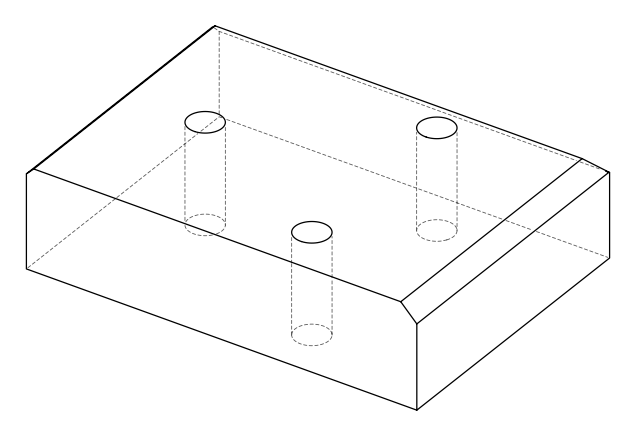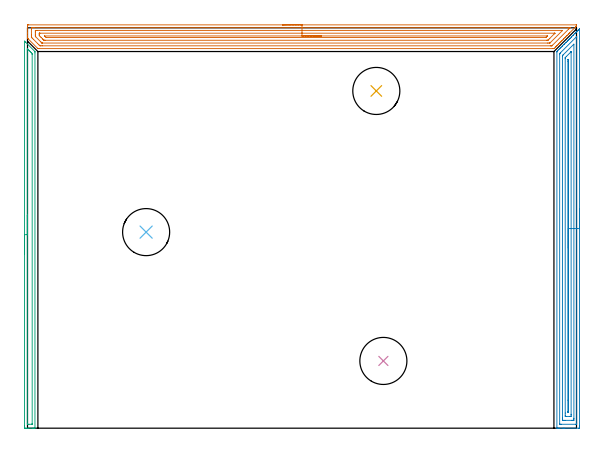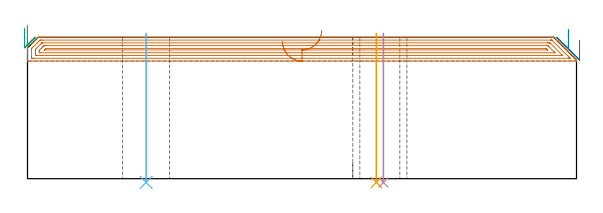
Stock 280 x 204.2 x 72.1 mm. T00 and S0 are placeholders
(PLAN: 6 operations, 1 tool changes, 23.4 min)
(1 AREA_MILL | FG_CHAMFER_SURFACE | UGT0205_001 | 11.14 min | 20499 mm3)
(2 AREA_MILL_1 | FG_CHAMFER_SURFACE_1 | UGT0205_001 | 8.08 min | 12959 mm3)
(3 AREA_MILL_2 | FG_CHAMFER_SURFACE_2 | UGT0205_001 | 3.31 min | 2725 mm3)
(4 INDEXABLE_INSERT_DRILL_THROUGH_HOLE_FROM_SOLID | STEP1HOLE | NXT0302_019 | 0.31 min | 32598 mm3)
(5 INDEXABLE_INSERT_DRILL_THROUGH_HOLE_FROM_SOLID_1 | STEP1HOLE_1 | NXT0302_019 | 0.31 min | 32597 mm3)
(6 INDEXABLE_INSERT_DRILL_THROUGH_HOLE_FROM_SOLID_2 | STEP1HOLE_2 | NXT0302_019 | 0.31 min | 32597 mm3)
(TOOL UGT0205_001 | Chamfer Mill 20 x 3 x 45 deg. | D20 FL50 Z2)
(TOOL NXT0302_019 | Index. Insert Drill 24mm [880-D2400L25-05] | D24 PA176 FL120 Z2)
(OP 1 AREA_MILL)
G17 G21 G94 G90
T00 M6
G54
G17 G0 G90 X130. Y205.7 S1061 M3
G43 Z82.1 H0
Z70.
G94 G1 X130.038 Z69.128 F250.
X130.152 Z68.263
X130.341 Z67.412
X130.603 Z66.58
X130.937 Z65.774
X131.34 Z65.
X131.808 Z64.264
X132.34 Z63.572
X132.929 Z62.929
X133.572 Z62.34
X134.264 Z61.808
X135. Z61.34
X135.774 Z60.937
X136.58 Z60.603
X137.412 Z60.341
X138.264 Z60.152
X139.128 Z60.038
X140. Z60.
X279.827
X279.915 Y205.697 Z60.003
X280. Y205.692 Z60.006
X279.999 Y205.136 Z60.562
X279.997 Y205.119 Z60.579
X279.993 Y205.104 Z60.593
X279.976 Y205.075 Z60.623
X279.802 Y204.9 Z60.796
X279.678 Y204.777 Z60.921
X279.418 Y204.518 Z61.182
X276.447 Y201.546 Z64.151
X276.402 Y201.502 Z64.197
X276.203 Y201.303 Z64.396
X276.156 Y201.254 Z64.443
X276.104 Y201.204 Z64.495
X275.917 Y201.017 Z64.682
X275.864 Y200.963 Z64.734
X275.807 Y200.906 Z64.792
X275.193 Y200.293 Z65.407
X274.989 Y200.088 Z65.609
X274.369 Y199.469 Z66.23
X274.317 Y199.417 Z66.282
X274.114 Y199.212 Z66.484
X273.545 Y198.645 Z67.054
X273.424 Y198.523 Z67.175
X273.239 Y198.337 Z67.359
X272.721 Y197.821 Z67.879
X272.364 Y197.462 Z68.234
X271.896 Y196.997 Z68.703
X271.489 Y196.587 Z69.109
X271.024 Y196.124 Z69.576
X270.613 Y195.712 Z69.985
X270.091 Y195.19 Z70.509
X269.85 Y194.949 Z70.748
X269.738 Y194.837 Z70.86
X269.552 Y194.652 Z71.047
X269.424 Y194.524 Z71.176
X269.301 Y194.4 Z71.298
X269.254 Y194.354 Z71.344
X268.659 Y193.759 Z71.94
X268.506 Y193.604 Z72.09
X267.765 Y193.6 Z72.1
X5.98
X5.305 Y193.602 Z72.087
X5.136 Y193.764 Z71.935
X0.561 Y198.337 Z67.359
X0.404 Y198.496 Z67.204
X0.322 Y198.578 Z67.122
X0.124 Y198.775 Z66.923
X0.024 Y198.878 Z66.82
X0.001 Y198.909 Z66.787
X0. Y199.282 Z66.416
Y200.088 Z65.607
Y201.301 Z64.396
Y201.838 Z63.856
Y205.07 Z60.627
X0.004 Y205.338 Z60.359
X0.01 Y205.693 Z60.004
X0.254 Y205.696 Z60.002
X0.62 Y205.7 Z60.
X140.
Y204.286 Z61.414
X275.988 Y204.285 Z61.415
X276.444 Y204.282 Z61.418
X276.7 Y204.279 Z61.421
Y204.261 Z61.439
Y204.253 Z61.447
X276.365 Y203.916 Z61.784
X276.038 Y203.588 Z62.112
X267.765 Y195.316 Z70.384
X267.52 Y195.078 Z70.622
X267.474 Y195.036 Z70.664
X267.447 Y195.021 Z70.679
X267.406 Y195.019 Z70.681
X267.228 Y195.016 Z70.684
X266.872 Y195.015 Z70.685
X266.691 Y195.014 Z70.686
X7.586
X6.874 Y195.015 Z70.685
X6.691 Y195.016 Z70.684
X6.342 Y195.021 Z70.679
X5.98 Y195.373 Z70.327
X5.638 Y195.712 Z69.988
X5.087 Y196.263 Z69.437
X3.012 Y198.337 Z67.363
X2.407 Y198.944 Z66.756
X2.143 Y199.212 Z66.488
X2.058 Y199.304 Z66.396
X2.01 Y199.364 Z66.336
X2.008 Y199.412 Z66.288
X2.002 Y199.609 Z66.091
X2. Y200.088 Z65.612
Y200.486 Z65.214
Y203.588 Z62.112
X2.001 Y203.985 Z61.715
X2.004 Y204.119 Z61.581
X2.01 Y204.224 Z61.476
X2.015 Y204.279 Z61.421
X2.051 Y204.28 Z61.42
X2.407 Y204.284 Z61.416
X2.588 Y204.285 Z61.415
X3.3 Y204.286 Z61.414
X140.
Y202.872 Z62.828
X272.395 Y202.871 Z62.829
X272.719 Y202.869 Z62.831
X272.811 Y202.867 Z62.833
X272.853 Y202.865 Z62.835
X272.846 Y202.856 Z62.844
X272.789 Y202.792 Z62.908
X272.713 Y202.713 Z62.987
X266.728 Y196.728 Z68.972
X266.583 Y196.587 Z69.113
X266.461 Y196.472 Z69.228
X266.407 Y196.435 Z69.265
X266.303 Y196.433 Z69.267
X266.139 Y196.43 Z69.27
X265.978 Y196.429 Z69.271
X265.247 Y196.428 Z69.272
X7.605 Y196.429 Z69.271
X7.497 Y196.431 Z69.269
X7.412 Y196.435 Z69.265
X7.371 Y196.44 Z69.26
X7.354 Y196.454 Z69.246
X7.215 Y196.587 Z69.113
X6.874 Y196.925 Z68.775
X4.193 Y199.607 Z66.093
X4.076 Y199.73 Z65.97
X4.02 Y199.791 Z65.909
X4.01 Y199.899 Z65.801
X4.005 Y200.088 Z65.612
X4.001 Y200.276 Z65.424
X4. Y200.963 Z64.737
Y202.027 Z63.673
X4.003 Y202.713 Z62.987
X4.006 Y202.807 Z62.893
X4.01 Y202.853 Z62.847
X4.016 Y202.865 Z62.835
X4.036 Y202.867 Z62.833
X4.193 Y202.869 Z62.831
X4.925 Y202.871 Z62.829
X5.087 Y202.872 Z62.828
X140.
Y201.457 Z64.243
X268.775
X268.917 Y201.454 Z64.246
X268.975 Y201.451 Z64.249
X268.988 Y201.449 Z64.251
X268.966 Y201.423 Z64.277
X268.894 Y201.346 Z64.354
X268.787 Y201.237 Z64.463
X268.659 Y201.107 Z64.593
X266.375 Y198.824 Z66.876
X265.889 Y198.337 Z67.363
X265.489 Y197.942 Z67.758
X265.429 Y197.885 Z67.815
X265.393 Y197.854 Z67.846
X265.337 Y197.85 Z67.85
X265.085 Y197.846 Z67.854
X264.696 Y197.843 Z67.857
X9.166
X8.661 Y197.844 Z67.856
X8.493 Y197.847 Z67.853
X8.433 Y197.85 Z67.85
X8.405 Y197.855 Z67.845
X8.382 Y197.876 Z67.824
X8.285 Y197.968 Z67.732
X7.911 Y198.337 Z67.363
X7.767 Y198.481 Z67.219
X6.874 Y199.375 Z66.325
X6.165 Y200.088 Z65.612
X6.067 Y200.189 Z65.511
X6.011 Y200.25 Z65.45
X6.008 Y200.302 Z65.398
X6.004 Y200.515 Z65.185
X6. Y200.943 Z64.757
Y200.963 Z64.737
X6.004 Y201.39 Z64.31
X6.007 Y201.443 Z64.257
X6.01 Y201.45 Z64.25
X6.024 Y201.453 Z64.247
X6.066 Y201.455 Z64.245
X6.2 Y201.457 Z64.243
X6.369
X140.
Y200.043 Z65.657
X265.085 Y200.042 Z65.658
X265.132 Y200.041 Z65.659
X265.136 Y200.038 Z65.662
X265.137 Y200.037 Z65.663
X264.566 Y199.465 Z66.235
X264.42 Y199.325 Z66.375
X264.363 Y199.273 Z66.427
X264.313 Y199.264 Z66.436
X264.212 Y199.258 Z66.442
X264.192 Y199.257 Z66.443
X9.509
X9.507 Y199.258 Z66.442
X8.661 Y200.038 Z65.662
X8.66 Y200.04 Z65.66
X8.707 Y200.043 Z65.657
X140.
X140.872 Z65.695
X141.736 Z65.809
X142.588 Z65.998
X143.42 Z66.26
X144.226 Z66.594
X145. Z66.997
X145.736 Z67.465
X146.428 Z67.996
X147.071 Z68.586
X147.66 Z69.229
X148.192 Z69.921
X148.66 Z70.657
X149.063 Z71.431
X149.397 Z72.237
X149.659 Z73.069
X149.848 Z73.92
X149.962 Z74.785
X150. Z75.657
G0 Z82.1
M5
M2
(OP 2 AREA_MILL_1)
G17 G21 G94 G90
T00 M6
G54
G17 G0 G90 X281.5 Y111.8 S1061 M3
G43 Z82.1 H0
Z70.6
G94 G1 Y111.762 Z69.728 F250.
Y111.648 Z68.863
Y111.459 Z68.012
Y111.197 Z67.18
Y110.863 Z66.374
Y110.46 Z65.6
Y109.992 Z64.864
Y109.46 Z64.172
Y108.871 Z63.529
Y108.228 Z62.939
Y107.536 Z62.408
Y106.8 Z61.94
Y106.026 Z61.537
Y105.22 Z61.203
Y104.388 Z60.941
Y103.536 Z60.752
Y102.672 Z60.638
Y101.8 Z60.6
Y1.023
X281.499 Y0.595 Z60.601
X281.495 Y0.136 Z60.603
X281.492 Y0.009 Z60.606
X281.042 Y0. Z61.055
X273.986 Z68.108
X273.398 Z68.699
X273.104 Z68.993
X271.34 Z70.755
X270.752 Z71.347
X270.458 Z71.641
X270.305 Y0.001 Z71.794
X270.006 Y0.01 Z72.093
X270. Y0.149 Z72.1
Y191.859
X270.004 Y192.096 Z72.09
X270.01 Y192.113 Z72.084
X270.205 Y192.305 Z71.894
X270.332 Y192.432 Z71.768
X270.899 Y193.001 Z71.197
X271.34 Y193.441 Z70.759
X271.781 Y193.883 Z70.315
X271.988 Y194.089 Z70.111
X272.04 Y194.14 Z70.06
X272.663 Y194.765 Z69.433
X272.894 Y194.994 Z69.206
X273.545 Y195.647 Z68.551
X273.748 Y195.847 Z68.352
X273.772 Y195.872 Z68.328
X274.427 Y196.529 Z67.669
X274.602 Y196.702 Z67.498
X274.664 Y196.764 Z67.436
X275.309 Y197.41 Z66.788
X275.456 Y197.556 Z66.644
X275.555 Y197.655 Z66.545
X275.75 Y197.851 Z66.348
X275.851 Y197.953 Z66.246
X276.191 Y198.292 Z65.906
X276.31 Y198.41 Z65.79
X276.447 Y198.547 Z65.653
X276.632 Y198.733 Z65.466
X276.743 Y198.844 Z65.354
X277.338 Y199.439 Z64.761
X277.514 Y199.615 Z64.583
X278.23 Y200.33 Z63.869
X278.396 Y200.497 Z63.701
X279.122 Y201.222 Z62.978
X279.278 Y201.379 Z62.819
X279.711 Y201.812 Z62.388
X280.013 Y202.114 Z62.086
X280.16 Y202.261 Z61.937
X280.58 Y202.68 Z61.52
X280.601 Y202.701 Z61.499
X280.905 Y203.005 Z61.194
X281.042 Y203.143 Z61.055
X281.433 Y203.533 Z60.667
X281.483 Y203.583 Z60.617
X281.496 Y203.584 Z60.604
X281.5 Y203.583 Z60.6
Y101.8
X280.086 Z62.014
Y2.378
X280.084 Y2.174 Z62.016
X280.082 Y2.072 Z62.018
X280.079 Y2.024 Z62.021
X280.072 Y2.01 Z62.028
X280.025 Y2.008 Z62.075
X279.65 Y2.001 Z62.45
X272.222 Z69.878
X271.712 Y2.002 Z70.388
X271.513 Y2.009 Z70.587
X271.421 Y2.014 Z70.679
X271.416 Y2.302 Z70.684
X271.415 Y2.378 Z70.685
Y190.522
X271.419 Y190.93 Z70.681
X271.421 Y191.03 Z70.679
X271.431 Y191.07 Z70.669
X271.457 Y191.099 Z70.643
X271.552 Y191.199 Z70.548
X271.763 Y191.414 Z70.337
X279.975 Y199.625 Z62.125
X280.054 Y199.702 Z62.046
X280.067 Y199.712 Z62.033
X280.075 Y199.716 Z62.025
X280.079 Y199.702 Z62.021
X280.084 Y199.515 Z62.016
X280.085 Y199.439 Z62.015
X280.086 Y199.326 Z62.014
Y101.8
X278.672 Z63.428
X278.671 Y5.053 Z63.429
Y4.775
X278.666 Y4.161 Z63.434
X278.665 Y4.031 Z63.435
X278.547 Y4.009 Z63.553
X278.396 Y4.006 Z63.704
X277.673 Y4. Z64.427
X277.514 Z64.586
X274.146 Z67.954
X273.263 Z68.837
X273.104 Y4.002 Z68.996
X272.945 Y4.006 Z69.155
X272.844 Y4.01 Z69.256
X272.835 Y4.07 Z69.265
X272.833 Y4.161 Z69.267
X272.83 Y4.439 Z69.27
X272.829 Y5.053 Z69.271
X272.828 Y5.332 Z69.272
X272.829 Y189.63 Z69.271
X272.831 Y189.906 Z69.269
X272.835 Y190.001 Z69.265
X272.838 Y190.027 Z69.262
X272.849 Y190.043 Z69.251
X272.882 Y190.079 Z69.218
X273.104 Y190.305 Z68.996
X273.212 Y190.413 Z68.888
X278.671 Y195.872 Z63.429
X278.672 Y101.8 Z63.428
X277.257 Z64.843
Y7.096
X277.256 Y6.836 Z64.844
X277.251 Y6.211 Z64.849
X277.246 Y6.01 Z64.854
X276.577 Y6. Z65.523
X274.868 Z67.232
X274.813 Z67.287
X274.443 Y6.006 Z67.657
X274.264 Y6.01 Z67.836
X274.25 Y6.109 Z67.85
X274.245 Y6.575 Z67.855
X274.243 Y7.728 Z67.857
Y188.479
X274.245 Y188.739 Z67.855
X274.247 Y188.896 Z67.853
X274.25 Y188.971 Z67.85
X274.288 Y189.027 Z67.812
X274.434 Y189.178 Z67.666
X274.868 Y189.62 Z67.232
X277.091 Y191.841 Z65.009
X277.149 Y191.897 Z64.951
X277.223 Y191.966 Z64.877
X277.247 Y191.987 Z64.853
X277.25 Y191.955 Z64.85
X277.254 Y191.892 Z64.846
X277.257 Y191.674 Z64.843
Y101.8
X275.843 Z66.257
Y8.431
X275.842 Y8.243 Z66.258
X275.84 Y8.117 Z66.26
X275.836 Y8.022 Z66.264
X275.824 Y8.01 Z66.276
X275.75 Y8.008 Z66.35
X275.669 Y8.01 Z66.431
X275.661 Y8.337 Z66.439
X275.658 Y8.526 Z66.442
X275.657 Y14.284 Z66.443
Y187.049
X275.662 Y187.847 Z66.438
X275.663 Y187.935 Z66.437
X275.75 Y188.04 Z66.35
X275.837 Y188.112 Z66.263
X275.841 Y187.941 Z66.259
X275.843 Y187.847 Z66.257
Y101.8
Y100.928 Z66.295
Y100.064 Z66.409
Y99.212 Z66.598
Y98.38 Z66.86
Y97.574 Z67.194
Y96.8 Z67.597
Y96.064 Z68.065
Y95.372 Z68.596
Y94.729 Z69.186
Y94.14 Z69.829
Y93.608 Z70.521
Y93.14 Z71.257
Y92.737 Z72.031
Y92.403 Z72.837
Y92.141 Z73.669
Y91.952 Z74.52
Y91.838 Z75.385
Y91.8 Z76.257
G0 Z82.1
M5
M2
(OP 3 AREA_MILL_2)
G17 G21 G94 G90
T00 M6
G54
G17 G0 G90 X-1.5 Y88.7 S1061 M3
G43 Z82.1 H0
Z76.8
G94 G1 Y88.738 Z75.928 F250.
Y88.852 Z75.064
Y89.041 Z74.212
Y89.303 Z73.38
Y89.637 Z72.574
Y90.04 Z71.8
Y90.508 Z71.064
Y91.039 Z70.372
Y91.629 Z69.729
Y92.272 Z69.14
Y92.964 Z68.609
Y93.7 Z68.14
Y94.474 Z67.737
Y95.28 Z67.403
Y96.112 Z67.141
Y96.963 Z66.952
Y97.828 Z66.838
Y98.7 Z66.8
X-1.499 Y197.397 Z66.801
X-1.498 Z66.802
X-1.053 Y196.954 Z67.244
X3.794 Y192.106 Z72.094
Y192.098
X3.8 Y191.452 Z72.1
Y0.151
X3.794 Y0.01 Z72.093
X3.497 Y0. Z71.796
X3.069 Z71.368
X2.472 Z70.767
X0.411 Z68.708
X-0.172 Z68.123
X-0.761 Z67.534
X-1.053 Y0.001 Z67.243
X-1.284 Y0.004 Z67.012
X-1.491 Y0.009 Z66.805
X-1.495 Y0.15 Z66.802
X-1.499 Y0.597 Z66.801
X-1.5 Y1.049 Z66.8
Y98.7
X-0.086 Z68.214
X-0.085 Y193.148 Z68.215
X-0.084 Y193.235 Z68.216
X-0.079 Y193.502 Z68.221
X0.007 Y193.432 Z68.307
X0.211 Y193.235 Z68.511
X0.709 Y192.74 Z69.009
X1.107 Y192.344 Z69.407
X1.591 Y191.858 Z69.891
X1.991 Y191.452 Z70.291
X2.379 Y191.044 Z70.679
X2.385 Y190.648 Z70.685
Y190.56
Y2.179
X2.384 Y2.079 Z70.684
X2.381 Y2.03 Z70.681
X2.38 Y2.013 Z70.68
X2.342 Y2.01 Z70.642
X1.965 Y2.002 Z70.265
X0.709 Y2.001 Z69.009
X0.201 Y2.003 Z68.501
X0.008 Y2.01 Z68.308
X-0.079 Y2.023 Z68.221
X-0.084 Y2.292 Z68.216
X-0.085 Y2.381 Z68.215
X-0.086 Y98.7 Z68.214
Y99.571 Z68.252
Y100.436 Z68.366
Y101.288 Z68.555
Y102.12 Z68.817
Y102.926 Z69.151
Y103.7 Z69.554
Y104.436 Z70.023
Y105.128 Z70.554
Y105.771 Z71.143
Y106.36 Z71.786
Y106.891 Z72.478
Y107.36 Z73.214
Y107.763 Z73.988
Y108.097 Z74.794
Y108.359 Z75.626
Y108.548 Z76.478
Y108.662 Z77.343
Y108.7 Z78.214
G0 Z82.1
M5
M2
(OP 4 INDEXABLE_INSERT_DRILL_THROUGH_HOLE_FROM_SOLID)
G17 G21 G94 G90
T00 M6
G54
G17 G0 G90 X181.5 Y34.3 S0 M3
G43 Z82.1 H1
G94 G81 G98 Z-1.919 F250. R74.1
G80
M5
M2
(OP 5 INDEXABLE_INSERT_DRILL_THROUGH_HOLE_FROM_SOLID_1)
G17 G21 G94 G90
T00 M6
G54
G17 G0 G90 X177.9 Y172. S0 M3
G43 Z82.1 H1
G94 G81 G98 Z-1.919 F250. R74.1
G80
M5
M2
(OP 6 INDEXABLE_INSERT_DRILL_THROUGH_HOLE_FROM_SOLID_2)
G17 G21 G94 G90
T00 M6
G54
G17 G0 G90 X60.5 Y100. S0 M3
G43 Z82.1 H1
G94 G81 G98 Z-1.919 F250. R74.1
G80
M5
M2
